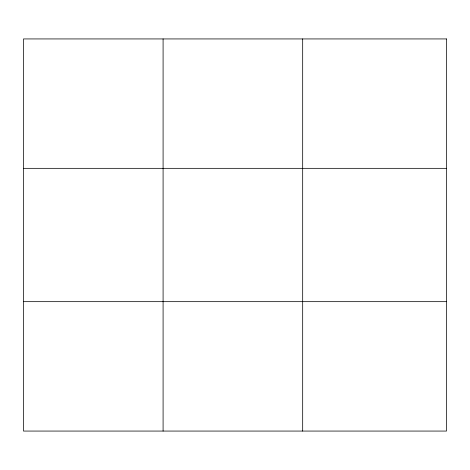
<?xml version="1.0" encoding="UTF-8"?>
<svg xmlns="http://www.w3.org/2000/svg" width="470" height="470" viewBox="0 0 470 470"><rect width="100%" height="100%" fill="white"/><g stroke="black" fill="none" stroke-linecap="round" stroke-linejoin="round"><path stroke-width="0.7" d="M163.09 431.066L163.09 38.934M302.68 431.066L302.68 38.934M23.5 168.336L446.5 168.336M23.5 301.664L446.5 301.664M446.5 38.934L446.5 431.066L23.5 431.066L23.5 38.934L446.5 38.934"/></g></svg>
